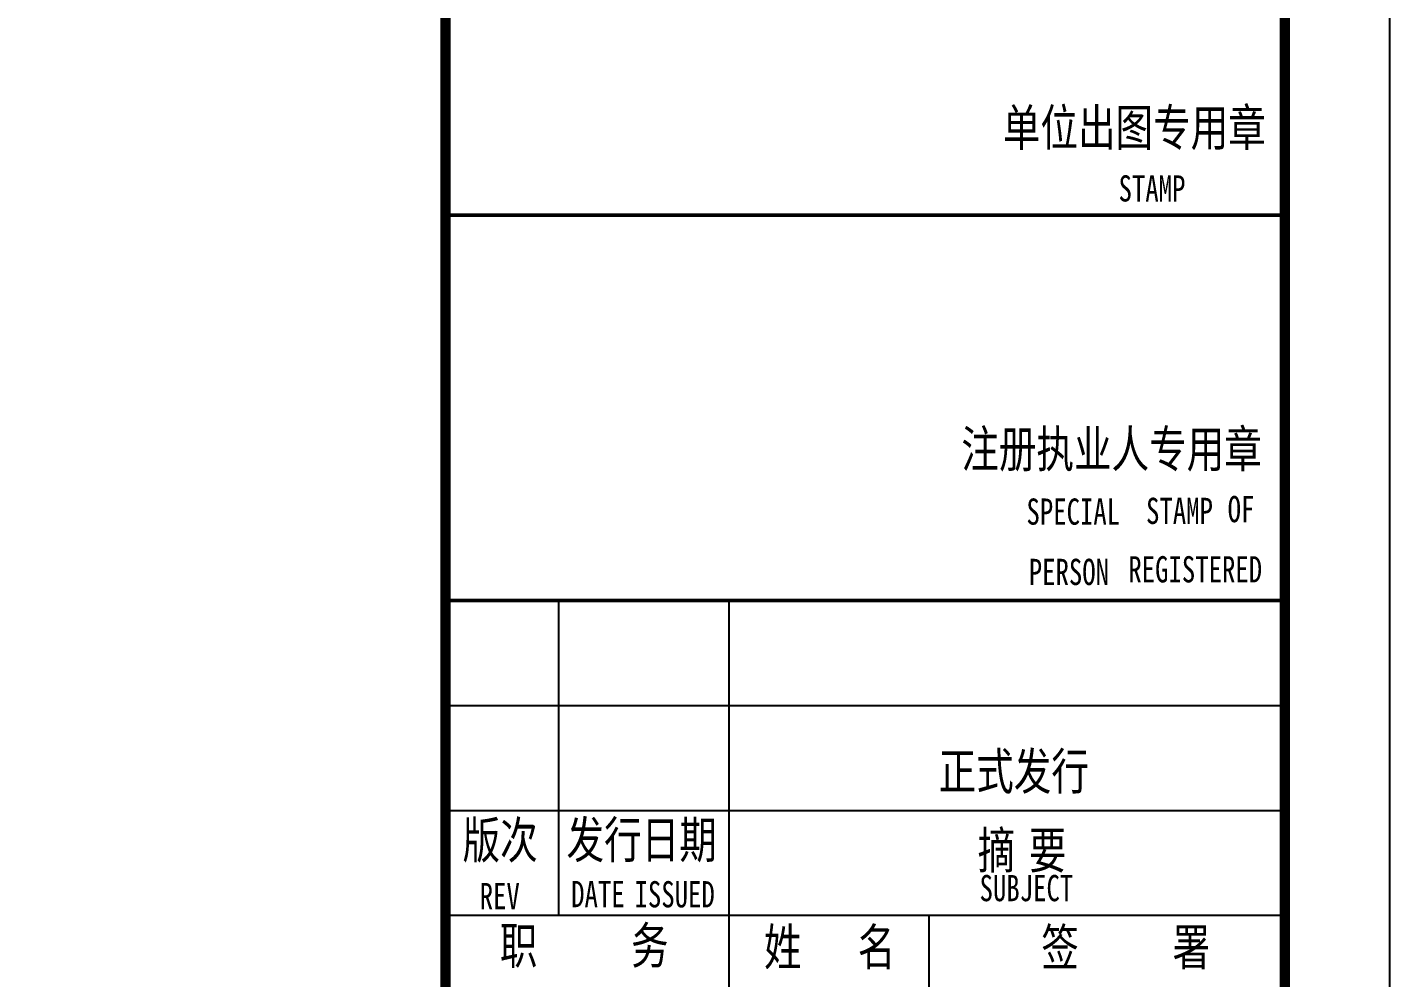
# Model space of a CAD drawing. Extents: x 28773 to 175644, y 7355 to 486294.
# Drawn here: x 141656 to 154644, y 148356 to 157414 of the extents above; entities that cross this region are included whole.
import ezdxf

# ---------------------------------------------------------------- set-up
doc = ezdxf.new("R2010")
doc.units = 0
doc.header["$LTSCALE"] = 1000
doc.header["$MEASUREMENT"] = 0
doc.layers.add('PUB_TITLE', color=7, linetype='Continuous')
doc.layers.add('TWT_TITLE', color=7, linetype='Continuous')
doc.styles.add('-宋体', font='', dxfattribs={"width": 0.8})
doc.styles.get('-宋体').set_extended_font_data('SimSun')

msp = doc.modelspace()

# ---------------------------------------------------------------- linework, layer by layer
for p, q in [((145644, 128951), (145644, 186351)), ((153620, 155623), (147668, 155623)), ((145644, 151951), (153644, 151951)), ((146725, 148951), (146725, 151951)), ((148344, 151951), (148344, 139951)), ((145644, 150951), (153644, 150951)), ((145644, 149951), (153644, 149951)), ((145644, 148951), (153644, 148951)), ((150249, 148951), (150249, 139922))]:
    msp.add_line(p, q)
at = {"const_width": 34}
for points in [[(145644, 155623), (153620, 155623)], [(145644, 151951), (153644, 151951)]]:
    msp.add_lwpolyline(points, dxfattribs=at)
at = {"layer": 'PUB_TITLE', "const_width": 100}
msp.add_lwpolyline([(145644, 186351), (153644, 186351), (153644, 128951), (145644, 128951)], close=True, dxfattribs=at)
at = {"layer": 'TWT_TITLE'}
msp.add_lwpolyline([(70544, 127951), (154644, 127951), (154644, 187351), (70544, 187351)], close=True, dxfattribs=at)
at = {"layer": 'TWT_TITLE', "const_width": 100}
msp.add_lwpolyline([(73044, 128951), (153644, 128951), (153644, 186351), (73044, 186351)], close=True, dxfattribs=at)

# ---------------------------------------------------------------- texts
at = {"style": '-宋体', "width": 0.75}
for s, height, p in [('单位出图专用章', 350, (150956, 156283)), ('STAMP', 250, (152059, 155753)), ('注册执业人专用章', 350, (150560, 153220)), ('SPECIAL', 250, (151181, 152673)), ('STAMP', 250, (152321, 152680)), ('OF', 250, (153099, 152697)), ('PERSON', 250, (151203, 152098)), ('REGISTERED', 250, (152152, 152123)), ('正式发行', 350, (150344, 150148)), ('版次', 350, (145806, 149493)), ('发行日期', 350, (146797, 149496)), ('摘', 350, (150716, 149396)), ('要', 350, (151204, 149396)), ('REV', 250, (145969, 149009)), ('DATE', 250, (146841, 149028)), ('ISSUED', 250, (147445, 149026)), ('SUBJECT', 250, (150734, 149085)), ('职     务', 350, (146161, 148488)), ('姓   名', 350, (148679, 148473)), ('签     署', 350, (151322, 148472))]:
    msp.add_text(s, height=height, dxfattribs=at).set_placement(p)

doc.saveas('drawing.dxf')
